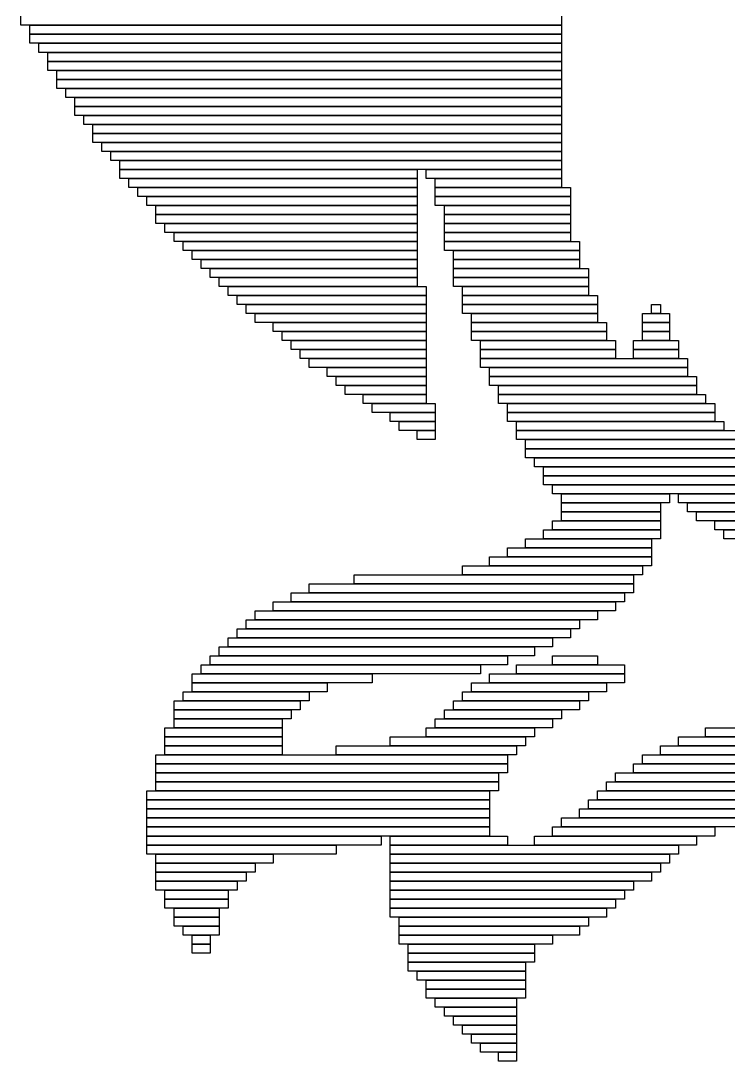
# Model space of a CAD drawing. Extents: x 92 to 1005, y 17 to 1009.
# Drawn here: x 648 to 726.5, y 17 to 132.5 of the extents above; entities that cross this region are included whole.
import ezdxf

# ---------------------------------------------------------------- set-up
doc = ezdxf.new("R2010")
doc.units = 0

msp = doc.modelspace()

# ---------------------------------------------------------------- linework, layer by layer
for p, q in [((648, 132), (648, 133)), ((708, 133), (708, 132)), ((708, 132), (648, 132)), ((649, 132), (708, 132)), ((649, 131), (649, 132)), ((708, 132), (708, 131)), ((708, 131), (649, 131)), ((649, 131), (708, 131)), ((649, 130), (649, 131)), ((708, 131), (708, 130)), ((708, 130), (649, 130)), ((650, 130), (708, 130)), ((650, 129), (650, 130)), ((708, 130), (708, 129)), ((708, 129), (650, 129)), ((651, 129), (708, 129)), ((651, 128), (651, 129)), ((708, 129), (708, 128)), ((708, 128), (651, 128)), ((651, 128), (708, 128)), ((651, 127), (651, 128)), ((708, 128), (708, 127)), ((708, 127), (651, 127)), ((652, 127), (708, 127)), ((652, 126), (652, 127)), ((708, 126), (652, 126)), ((652, 126), (708, 126)), ((652, 125), (652, 126)), ((708, 127), (708, 126)), ((708, 126), (708, 125)), ((708, 125), (652, 125)), ((653, 125), (708, 125)), ((653, 124), (653, 125)), ((708, 125), (708, 124)), ((708, 124), (653, 124)), ((654, 124), (708, 124)), ((654, 123), (654, 124)), ((708, 124), (708, 123)), ((708, 123), (654, 123)), ((654, 123), (708, 123)), ((654, 122), (654, 123)), ((708, 123), (708, 122)), ((708, 122), (654, 122)), ((655, 122), (708, 122)), ((655, 121), (655, 122)), ((708, 122), (708, 121)), ((708, 121), (655, 121)), ((656, 121), (708, 121)), ((656, 120), (656, 121)), ((708, 121), (708, 120)), ((708, 120), (656, 120)), ((656, 120), (708, 120)), ((656, 119), (656, 120)), ((708, 119), (656, 119)), ((657, 119), (708, 119)), ((657, 118), (657, 119)), ((708, 120), (708, 119)), ((708, 119), (708, 118)), ((708, 118), (657, 118)), ((658, 118), (708, 118)), ((658, 117), (658, 118)), ((708, 118), (708, 117)), ((708, 117), (658, 117)), ((659, 117), (708, 117)), ((659, 116), (659, 117)), ((708, 117), (708, 116)), ((708, 116), (659, 116)), ((659, 116), (692, 116)), ((659, 115), (659, 116)), ((692, 116), (692, 115)), ((693, 116), (708, 116)), ((693, 115), (693, 116)), ((708, 116), (708, 115)), ((692, 115), (659, 115)), ((660, 115), (692, 115)), ((660, 114), (660, 115)), ((692, 115), (692, 114)), ((708, 115), (693, 115)), ((694, 115), (708, 115)), ((694, 114), (694, 115)), ((708, 115), (708, 114)), ((692, 114), (660, 114)), ((661, 114), (692, 114)), ((661, 113), (661, 114)), ((692, 114), (692, 113)), ((708, 114), (694, 114)), ((694, 114), (709, 114)), ((694, 113), (694, 114)), ((709, 114), (709, 113)), ((692, 113), (661, 113)), ((662, 113), (692, 113)), ((662, 112), (662, 113)), ((692, 113), (692, 112)), ((709, 113), (694, 113)), ((694, 113), (709, 113)), ((694, 112), (694, 113)), ((709, 113), (709, 112)), ((692, 112), (662, 112)), ((663, 112), (692, 112)), ((663, 111), (663, 112)), ((692, 111), (663, 111)), ((663, 111), (692, 111)), ((663, 110), (663, 111)), ((692, 112), (692, 111)), ((692, 111), (692, 110)), ((709, 112), (694, 112)), ((695, 112), (709, 112)), ((695, 111), (695, 112)), ((709, 111), (695, 111)), ((695, 111), (709, 111)), ((695, 110), (695, 111)), ((709, 112), (709, 111)), ((709, 111), (709, 110)), ((692, 110), (663, 110)), ((664, 110), (692, 110)), ((664, 109), (664, 110)), ((692, 110), (692, 109)), ((709, 110), (695, 110)), ((695, 110), (709, 110)), ((695, 109), (695, 110)), ((709, 110), (709, 109)), ((692, 109), (664, 109)), ((665, 109), (692, 109)), ((665, 108), (665, 109)), ((692, 109), (692, 108)), ((709, 109), (695, 109)), ((695, 109), (709, 109)), ((695, 108), (695, 109)), ((709, 109), (709, 108)), ((692, 108), (665, 108)), ((666, 108), (692, 108)), ((666, 107), (666, 108)), ((692, 108), (692, 107)), ((709, 108), (695, 108)), ((695, 108), (710, 108)), ((695, 107), (695, 108)), ((710, 108), (710, 107)), ((692, 107), (666, 107)), ((667, 107), (692, 107)), ((667, 106), (667, 107)), ((692, 107), (692, 106)), ((710, 107), (695, 107)), ((696, 107), (710, 107)), ((696, 106), (696, 107)), ((710, 107), (710, 106)), ((692, 106), (667, 106)), ((668, 106), (692, 106)), ((668, 105), (668, 106)), ((692, 106), (692, 105)), ((710, 106), (696, 106)), ((696, 106), (710, 106)), ((696, 105), (696, 106)), ((710, 106), (710, 105)), ((692, 105), (668, 105)), ((669, 105), (692, 105)), ((669, 104), (669, 105)), ((692, 104), (669, 104)), ((670, 104), (692, 104)), ((670, 103), (670, 104)), ((692, 105), (692, 104)), ((692, 104), (692, 103)), ((710, 105), (696, 105)), ((696, 105), (711, 105)), ((696, 104), (696, 105)), ((711, 104), (696, 104)), ((696, 104), (711, 104)), ((696, 103), (696, 104)), ((711, 105), (711, 104)), ((711, 104), (711, 103)), ((692, 103), (670, 103)), ((671, 103), (693, 103)), ((671, 102), (671, 103)), ((693, 103), (693, 102)), ((711, 103), (696, 103)), ((697, 103), (711, 103)), ((697, 102), (697, 103)), ((711, 103), (711, 102)), ((693, 102), (671, 102)), ((672, 102), (693, 102)), ((672, 101), (672, 102)), ((693, 102), (693, 101)), ((711, 102), (697, 102)), ((697, 102), (712, 102)), ((697, 101), (697, 102)), ((712, 102), (712, 101)), ((693, 101), (672, 101)), ((673, 101), (693, 101)), ((673, 100), (673, 101)), ((693, 101), (693, 100)), ((712, 101), (697, 101)), ((697, 101), (712, 101)), ((697, 100), (697, 101)), ((712, 101), (712, 100)), ((718, 101), (719, 101)), ((718, 100), (718, 101)), ((719, 101), (719, 100)), ((693, 100), (673, 100)), ((674, 100), (693, 100)), ((674, 99), (674, 100)), ((693, 100), (693, 99)), ((712, 100), (697, 100)), ((698, 100), (712, 100)), ((698, 99), (698, 100)), ((712, 100), (712, 99)), ((717, 100), (720, 100)), ((717, 99), (717, 100)), ((719, 100), (718, 100)), ((720, 100), (720, 99)), ((693, 99), (674, 99)), ((676, 99), (693, 99)), ((676, 98), (676, 99)), ((693, 99), (693, 98)), ((712, 99), (698, 99)), ((698, 99), (713, 99)), ((698, 98), (698, 99)), ((713, 99), (713, 98)), ((720, 99), (717, 99)), ((717, 99), (720, 99)), ((717, 98), (717, 99)), ((720, 99), (720, 98)), ((693, 98), (676, 98)), ((677, 98), (693, 98)), ((677, 97), (677, 98)), ((693, 98), (693, 97)), ((713, 98), (698, 98)), ((698, 98), (713, 98)), ((698, 97), (698, 98)), ((713, 98), (713, 97)), ((720, 98), (717, 98)), ((717, 98), (720, 98)), ((717, 97), (717, 98)), ((720, 98), (720, 97)), ((693, 97), (677, 97)), ((678, 97), (693, 97)), ((678, 96), (678, 97)), ((693, 96), (678, 96)), ((679, 96), (693, 96)), ((679, 95), (679, 96)), ((693, 97), (693, 96)), ((693, 96), (693, 95)), ((713, 97), (698, 97)), ((699, 97), (714, 97)), ((699, 96), (699, 97)), ((714, 96), (699, 96)), ((699, 96), (714, 96)), ((699, 95), (699, 96)), ((714, 97), (714, 96)), ((714, 96), (714, 95)), ((716, 97), (721, 97)), ((716, 96), (716, 97)), ((721, 96), (716, 96)), ((716, 96), (721, 96)), ((716, 95), (716, 96)), ((720, 97), (717, 97)), ((721, 97), (721, 96)), ((721, 96), (721, 95)), ((693, 95), (679, 95)), ((680, 95), (693, 95)), ((680, 94), (680, 95)), ((693, 95), (693, 94)), ((714, 95), (699, 95)), ((699, 95), (722, 95)), ((699, 94), (699, 95)), ((721, 95), (716, 95)), ((722, 95), (722, 94)), ((693, 94), (680, 94)), ((682, 94), (693, 94)), ((682, 93), (682, 94)), ((693, 94), (693, 93)), ((722, 94), (699, 94)), ((700, 94), (722, 94)), ((700, 93), (700, 94)), ((722, 94), (722, 93)), ((693, 93), (682, 93)), ((683, 93), (693, 93)), ((683, 92), (683, 93)), ((693, 93), (693, 92)), ((722, 93), (700, 93)), ((700, 93), (723, 93)), ((700, 92), (700, 93)), ((723, 93), (723, 92)), ((693, 92), (683, 92)), ((684, 92), (693, 92)), ((684, 91), (684, 92)), ((693, 92), (693, 91)), ((723, 92), (700, 92)), ((701, 92), (723, 92)), ((701, 91), (701, 92)), ((723, 92), (723, 91)), ((693, 91), (684, 91)), ((686, 91), (693, 91)), ((686, 90), (686, 91)), ((693, 91), (693, 90)), ((723, 91), (701, 91)), ((701, 91), (724, 91)), ((701, 90), (701, 91)), ((724, 91), (724, 90)), ((693, 90), (686, 90)), ((687, 90), (694, 90)), ((687, 89), (687, 90)), ((694, 89), (687, 89)), ((689, 89), (694, 89)), ((689, 88), (689, 89)), ((694, 90), (694, 89)), ((694, 89), (694, 88)), ((724, 90), (701, 90)), ((702, 90), (725, 90)), ((702, 89), (702, 90)), ((725, 89), (702, 89)), ((702, 89), (725, 89)), ((702, 88), (702, 89)), ((725, 90), (725, 89)), ((725, 89), (725, 88)), ((694, 88), (689, 88)), ((690, 88), (694, 88)), ((690, 87), (690, 88)), ((694, 88), (694, 87)), ((725, 88), (702, 88)), ((703, 88), (726, 88)), ((703, 87), (703, 88)), ((726, 88), (726, 87)), ((694, 87), (690, 87)), ((692, 87), (694, 87)), ((692, 86), (692, 87)), ((694, 87), (694, 86)), ((726, 87), (703, 87)), ((703, 87), (752, 87)), ((703, 86), (703, 87)), ((694, 86), (692, 86)), ((752, 86), (703, 86)), ((704, 86), (752, 86)), ((704, 85), (704, 86)), ((752, 85), (704, 85)), ((704, 85), (751, 85)), ((704, 84), (704, 85)), ((751, 84), (704, 84)), ((705, 84), (750, 84)), ((705, 83), (705, 84)), ((750, 83), (705, 83)), ((706, 83), (750, 83)), ((706, 82), (706, 83)), ((750, 82), (706, 82)), ((706, 82), (749, 82)), ((706, 81), (706, 82)), ((749, 81), (706, 81)), ((707, 81), (749, 81)), ((707, 80), (707, 81)), ((749, 80), (707, 80)), ((708, 80), (720, 80)), ((708, 79), (708, 80)), ((720, 80), (720, 79)), ((721, 80), (748, 80)), ((721, 79), (721, 80)), ((720, 79), (708, 79)), ((708, 79), (719, 79)), ((708, 78), (708, 79)), ((719, 79), (719, 78)), ((748, 79), (721, 79)), ((722, 79), (747, 79)), ((722, 78), (722, 79)), ((719, 78), (708, 78)), ((708, 78), (719, 78)), ((708, 77), (708, 78)), ((719, 78), (719, 77)), ((747, 78), (722, 78)), ((723, 78), (746, 78)), ((723, 77), (723, 78)), ((707, 77), (719, 77)), ((707, 76), (707, 77)), ((719, 77), (708, 77)), ((719, 77), (719, 76)), ((746, 77), (723, 77)), ((725, 77), (729, 77)), ((725, 76), (725, 77)), ((706, 76), (719, 76)), ((706, 75), (706, 76)), ((719, 76), (707, 76)), ((719, 76), (719, 75)), ((729, 76), (725, 76)), ((726, 76), (728, 76)), ((726, 75), (726, 76)), ((702, 74), (718, 74)), ((702, 73), (702, 74)), ((704, 75), (718, 75)), ((704, 74), (704, 75)), ((718, 74), (704, 74)), ((719, 75), (706, 75)), ((718, 75), (718, 74)), ((718, 74), (718, 73)), ((728, 75), (726, 75)), ((700, 73), (718, 73)), ((700, 72), (700, 73)), ((718, 73), (702, 73)), ((718, 73), (718, 72)), ((697, 72), (717, 72)), ((697, 71), (697, 72)), ((718, 72), (700, 72)), ((717, 72), (717, 71)), ((685, 71), (716, 71)), ((685, 70), (685, 71)), ((717, 71), (697, 71)), ((716, 71), (716, 70)), ((680, 70), (716, 70)), ((680, 69), (680, 70)), ((716, 70), (685, 70)), ((716, 70), (716, 69)), ((678, 69), (715, 69)), ((678, 68), (678, 69)), ((716, 69), (680, 69)), ((715, 69), (715, 68)), ((674, 67), (712, 67)), ((674, 66), (674, 67)), ((676, 68), (714, 68)), ((676, 67), (676, 68)), ((714, 67), (676, 67)), ((715, 68), (678, 68)), ((712, 67), (712, 66)), ((714, 68), (714, 67)), ((673, 66), (710, 66)), ((673, 65), (673, 66)), ((712, 66), (674, 66)), ((710, 66), (710, 65)), ((672, 65), (709, 65)), ((672, 64), (672, 65)), ((710, 65), (673, 65)), ((709, 65), (709, 64)), ((671, 64), (707, 64)), ((671, 63), (671, 64)), ((709, 64), (672, 64)), ((707, 64), (707, 63)), ((670, 63), (705, 63)), ((670, 62), (670, 63)), ((707, 63), (671, 63)), ((705, 63), (705, 62)), ((669, 62), (702, 62)), ((669, 61), (669, 62)), ((705, 62), (670, 62)), ((702, 62), (702, 61)), ((707, 62), (712, 62)), ((707, 61), (707, 62)), ((712, 62), (712, 61)), ((668, 61), (699, 61)), ((668, 60), (668, 61)), ((702, 61), (669, 61)), ((699, 61), (699, 60)), ((703, 61), (715, 61)), ((703, 60), (703, 61)), ((712, 61), (707, 61)), ((715, 61), (715, 60)), ((667, 60), (687, 60)), ((667, 59), (667, 60)), ((687, 59), (667, 59)), ((667, 59), (682, 59)), ((667, 58), (667, 59)), ((699, 60), (668, 60)), ((682, 59), (682, 58)), ((687, 60), (687, 59)), ((698, 59), (713, 59)), ((698, 58), (698, 59)), ((700, 60), (715, 60)), ((700, 59), (700, 60)), ((715, 59), (700, 59)), ((715, 60), (703, 60)), ((713, 59), (713, 58)), ((715, 60), (715, 59)), ((666, 58), (680, 58)), ((666, 57), (666, 58)), ((682, 58), (667, 58)), ((680, 58), (680, 57)), ((697, 58), (711, 58)), ((697, 57), (697, 58)), ((713, 58), (698, 58)), ((711, 58), (711, 57)), ((665, 57), (679, 57)), ((665, 56), (665, 57)), ((680, 57), (666, 57)), ((679, 57), (679, 56)), ((696, 57), (710, 57)), ((696, 56), (696, 57)), ((711, 57), (697, 57)), ((710, 57), (710, 56)), ((679, 56), (665, 56)), ((665, 56), (678, 56)), ((665, 55), (665, 56)), ((678, 56), (678, 55)), ((695, 56), (708, 56)), ((695, 55), (695, 56)), ((710, 56), (696, 56)), ((708, 56), (708, 55)), ((678, 55), (665, 55)), ((665, 55), (677, 55)), ((665, 54), (665, 55)), ((677, 55), (677, 54)), ((694, 55), (707, 55)), ((694, 54), (694, 55)), ((708, 55), (695, 55)), ((707, 55), (707, 54)), ((664, 54), (677, 54)), ((664, 53), (664, 54)), ((677, 54), (665, 54)), ((677, 54), (677, 53)), ((693, 54), (705, 54)), ((693, 53), (693, 54)), ((707, 54), (694, 54)), ((705, 54), (705, 53)), ((724, 54), (734, 54)), ((724, 53), (724, 54)), ((677, 53), (664, 53)), ((664, 53), (677, 53)), ((664, 52), (664, 53)), ((677, 52), (664, 52)), ((664, 52), (677, 52)), ((664, 51), (664, 52)), ((677, 53), (677, 52)), ((677, 52), (677, 51)), ((683, 52), (703, 52)), ((683, 51), (683, 52)), ((689, 53), (704, 53)), ((689, 52), (689, 53)), ((704, 52), (689, 52)), ((705, 53), (693, 53)), ((703, 52), (703, 51)), ((704, 53), (704, 52)), ((719, 52), (742, 52)), ((719, 51), (719, 52)), ((721, 53), (739, 53)), ((721, 52), (721, 53)), ((739, 52), (721, 52)), ((734, 53), (724, 53)), ((663, 51), (702, 51)), ((663, 50), (663, 51)), ((677, 51), (664, 51)), ((703, 51), (683, 51)), ((702, 51), (702, 50)), ((717, 51), (760, 51)), ((717, 50), (717, 51)), ((742, 51), (719, 51)), ((702, 50), (663, 50)), ((663, 50), (702, 50)), ((663, 49), (663, 50)), ((702, 50), (702, 49)), ((716, 50), (760, 50)), ((716, 49), (716, 50)), ((760, 50), (717, 50)), ((702, 49), (663, 49)), ((663, 49), (701, 49)), ((663, 48), (663, 49)), ((701, 49), (701, 48)), ((714, 49), (760, 49)), ((714, 48), (714, 49)), ((760, 49), (716, 49)), ((701, 48), (663, 48)), ((663, 48), (701, 48)), ((663, 47), (663, 48)), ((701, 48), (701, 47)), ((713, 48), (760, 48)), ((713, 47), (713, 48)), ((760, 48), (714, 48)), ((662, 47), (700, 47)), ((662, 46), (662, 47)), ((701, 47), (663, 47)), ((700, 47), (700, 46)), ((712, 47), (760, 47)), ((712, 46), (712, 47)), ((760, 47), (713, 47)), ((700, 46), (662, 46)), ((662, 46), (700, 46)), ((662, 45), (662, 46)), ((700, 46), (700, 45)), ((711, 46), (760, 46)), ((711, 45), (711, 46)), ((760, 46), (712, 46)), ((700, 45), (662, 45)), ((662, 45), (700, 45)), ((662, 44), (662, 45)), ((700, 44), (662, 44)), ((662, 44), (700, 44)), ((662, 43), (662, 44)), ((700, 45), (700, 44)), ((700, 44), (700, 43)), ((708, 44), (760, 44)), ((708, 43), (708, 44)), ((710, 45), (760, 45)), ((710, 44), (710, 45)), ((760, 44), (710, 44)), ((760, 45), (711, 45)), ((700, 43), (662, 43)), ((662, 43), (700, 43)), ((662, 42), (662, 43)), ((700, 43), (700, 42)), ((707, 43), (725, 43)), ((707, 42), (707, 43)), ((760, 43), (708, 43)), ((725, 43), (725, 42)), ((700, 42), (662, 42)), ((662, 42), (688, 42)), ((662, 41), (662, 42)), ((688, 42), (688, 41)), ((689, 42), (702, 42)), ((689, 41), (689, 42)), ((702, 42), (702, 41)), ((705, 42), (723, 42)), ((705, 41), (705, 42)), ((725, 42), (707, 42)), ((723, 42), (723, 41)), ((688, 41), (662, 41)), ((662, 41), (683, 41)), ((662, 40), (662, 41)), ((683, 41), (683, 40)), ((702, 41), (689, 41)), ((689, 41), (721, 41)), ((689, 40), (689, 41)), ((723, 41), (705, 41)), ((721, 41), (721, 40)), ((683, 40), (662, 40)), ((663, 40), (676, 40)), ((663, 39), (663, 40)), ((676, 40), (676, 39)), ((721, 40), (689, 40)), ((689, 40), (720, 40)), ((689, 39), (689, 40)), ((720, 40), (720, 39)), ((676, 39), (663, 39)), ((663, 39), (674, 39)), ((663, 38), (663, 39)), ((674, 39), (674, 38)), ((720, 39), (689, 39)), ((689, 39), (719, 39)), ((689, 38), (689, 39)), ((719, 39), (719, 38)), ((674, 38), (663, 38)), ((663, 38), (673, 38)), ((663, 37), (663, 38)), ((673, 37), (663, 37)), ((663, 37), (672, 37)), ((663, 36), (663, 37)), ((672, 37), (672, 36)), ((673, 38), (673, 37)), ((719, 38), (689, 38)), ((689, 38), (718, 38)), ((689, 37), (689, 38)), ((718, 37), (689, 37)), ((689, 37), (716, 37)), ((689, 36), (689, 37)), ((716, 37), (716, 36)), ((718, 38), (718, 37)), ((672, 36), (663, 36)), ((664, 36), (671, 36)), ((664, 35), (664, 36)), ((671, 36), (671, 35)), ((716, 36), (689, 36)), ((689, 36), (715, 36)), ((689, 35), (689, 36)), ((715, 36), (715, 35)), ((671, 35), (664, 35)), ((664, 35), (671, 35)), ((664, 34), (664, 35)), ((671, 35), (671, 34)), ((715, 35), (689, 35)), ((689, 35), (714, 35)), ((689, 34), (689, 35)), ((714, 35), (714, 34)), ((671, 34), (664, 34)), ((665, 34), (670, 34)), ((665, 33), (665, 34)), ((670, 34), (670, 33)), ((714, 34), (689, 34)), ((689, 34), (713, 34)), ((689, 33), (689, 34)), ((713, 34), (713, 33)), ((670, 33), (665, 33)), ((665, 33), (670, 33)), ((665, 32), (665, 33)), ((670, 33), (670, 32)), ((713, 33), (689, 33)), ((690, 33), (711, 33)), ((690, 32), (690, 33)), ((711, 33), (711, 32)), ((670, 32), (665, 32)), ((666, 32), (670, 32)), ((666, 31), (666, 32)), ((670, 32), (670, 31)), ((711, 32), (690, 32)), ((690, 32), (710, 32)), ((690, 31), (690, 32)), ((710, 32), (710, 31)), ((670, 31), (666, 31)), ((667, 31), (669, 31)), ((667, 30), (667, 31)), ((669, 31), (669, 30)), ((710, 31), (690, 31)), ((690, 31), (707, 31)), ((690, 30), (690, 31)), ((707, 31), (707, 30)), ((669, 30), (667, 30)), ((667, 30), (669, 30)), ((667, 29), (667, 30)), ((669, 29), (667, 29)), ((669, 30), (669, 29)), ((707, 30), (690, 30)), ((691, 30), (705, 30)), ((691, 29), (691, 30)), ((705, 29), (691, 29)), ((691, 29), (705, 29)), ((691, 28), (691, 29)), ((705, 30), (705, 29)), ((705, 29), (705, 28)), ((705, 28), (691, 28)), ((691, 28), (704, 28)), ((691, 27), (691, 28)), ((704, 28), (704, 27)), ((704, 27), (691, 27)), ((692, 27), (704, 27)), ((692, 26), (692, 27)), ((704, 27), (704, 26)), ((704, 26), (692, 26)), ((693, 26), (704, 26)), ((693, 25), (693, 26)), ((704, 26), (704, 25)), ((704, 25), (693, 25)), ((693, 25), (704, 25)), ((693, 24), (693, 25)), ((704, 25), (704, 24)), ((704, 24), (693, 24)), ((694, 24), (703, 24)), ((694, 23), (694, 24)), ((703, 24), (703, 23)), ((703, 23), (694, 23)), ((695, 23), (703, 23)), ((695, 22), (695, 23)), ((703, 22), (695, 22)), ((696, 22), (703, 22)), ((696, 21), (696, 22)), ((703, 23), (703, 22)), ((703, 22), (703, 21)), ((703, 21), (696, 21)), ((697, 21), (703, 21)), ((697, 20), (697, 21)), ((703, 21), (703, 20)), ((703, 20), (697, 20)), ((698, 20), (703, 20)), ((698, 19), (698, 20)), ((703, 20), (703, 19)), ((703, 19), (698, 19)), ((699, 19), (703, 19)), ((699, 18), (699, 19)), ((703, 19), (703, 18)), ((703, 18), (699, 18)), ((701, 18), (703, 18)), ((701, 17), (701, 18)), ((703, 18), (703, 17)), ((703, 17), (701, 17))]:
    msp.add_line(p, q)

doc.saveas('drawing.dxf')
